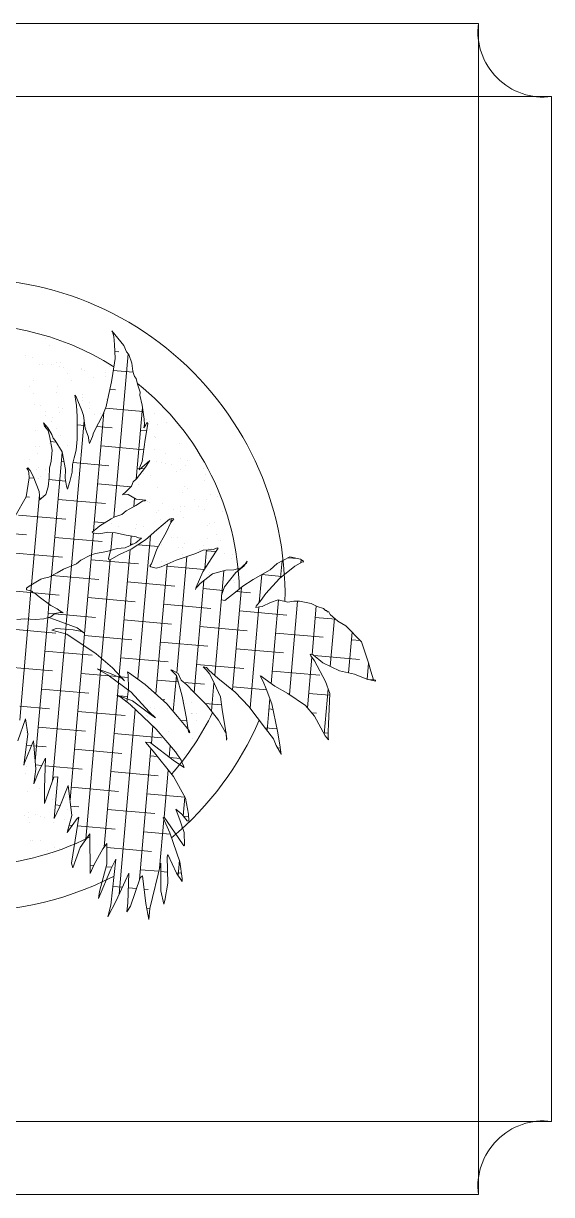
# Model space of a CAD drawing. Header units: inches. Extents: x -422522 to 22891, y -2973 to 414515.
# Drawn here: x 19477.3 to 19503.4, y 4931.8 to 4989.7 of the extents above; entities that cross this region are included whole.
import ezdxf

# ---------------------------------------------------------------- set-up
doc = ezdxf.new("R2010")
doc.units = ezdxf.units.IN
doc.header["$MEASUREMENT"] = 0
doc.layers.add('ARREDAMENTO', color=8, linetype='Continuous', lineweight=13)

msp = doc.modelspace()

# ---------------------------------------------------------------- linework, layer by layer
at = {"layer": 'ARREDAMENTO'}
for p, q in [((19449.20833, 4989.66053), (19499.79813, 4989.66053)), ((19499.79813, 4989.66053), (19499.79813, 4931.84361)), ((19445.59477, 4986.04697), (19503.41169, 4986.04697)), ((19503.41169, 4986.04697), (19503.41169, 4935.45717)), ((19478.42187, 4974.10832), (19478.42187, 4974.10832)), ((19478.94479, 4974.08141), (19478.94479, 4974.08141)), ((19482.30704, 4973.76557), (19481.70444, 4974.48373)), ((19481.70444, 4974.48373), (19481.74552, 4974.43476)), ((19481.74552, 4974.43476), (19481.80277, 4974.20466)), ((19481.75171, 4974.4099), (19481.76755, 4974.40851)), ((19481.80277, 4974.20466), (19481.8374, 4973.81652)), ((19478.63389, 4973.77552), (19478.63389, 4973.77552)), ((19481.8374, 4973.81652), (19481.86326, 4973.11507)), ((19481.85061, 4973.45813), (19482.04971, 4973.44071)), ((19482.43276, 4973.45386), (19482.30704, 4973.76557)), ((19482.54233, 4973.32329), (19482.43276, 4973.45386)), ((19477.45828, 4973.24889), (19477.45828, 4973.24889)), ((19477.80494, 4973.18677), (19477.80494, 4973.18677)), ((19478.12291, 4972.83578), (19478.12291, 4972.83578)), ((19478.74858, 4972.84206), (19478.74858, 4972.84206)), ((19478.99462, 4972.94004), (19478.99462, 4972.94004)), ((19479.18716, 4972.90706), (19479.18716, 4972.90706)), ((19481.86326, 4973.11507), (19481.75694, 4972.38614)), ((19481.80629, 4965.26852), (19482.51395, 4973.35711)), ((19482.69098, 4972.89175), (19482.54233, 4973.32329)), ((19482.73931, 4972.48728), (19482.69098, 4972.89175)), ((19478.3092, 4972.81125), (19478.3092, 4972.81125)), ((19479.107, 4972.72906), (19479.107, 4972.72906)), ((19479.31521, 4972.67881), (19479.31521, 4972.67881)), ((19479.51831, 4972.38726), (19479.51831, 4972.38726)), ((19480.18775, 4972.61446), (19480.18775, 4972.61446)), ((19480.19453, 4972.56305), (19480.19453, 4972.56305)), ((19480.38083, 4972.53852), (19480.38083, 4972.53852)), ((19481.38684, 4972.40608), (19481.38684, 4972.40608)), ((19481.59665, 4972.71585), (19481.59665, 4972.71585)), ((19481.75694, 4972.38614), (19481.68447, 4971.96376)), ((19481.77668, 4972.52148), (19482.7563, 4972.43578)), ((19482.78963, 4972.33481), (19482.73931, 4972.48728)), ((19482.82394, 4972.22454), (19482.78963, 4972.33481)), ((19477.65199, 4971.72586), (19477.65199, 4971.72586)), ((19477.85477, 4972.0454), (19477.85477, 4972.0454)), ((19479.0479, 4971.71982), (19479.0479, 4971.71982)), ((19479.73033, 4972.05445), (19479.73033, 4972.05445)), ((19480.79155, 4972.19792), (19480.79155, 4972.19792)), ((19481.38333, 4972.23256), (19481.38333, 4972.23256)), ((19481.68447, 4971.96376), (19481.53707, 4971.2838)), ((19482.90612, 4972.12661), (19482.82394, 4972.22454)), ((19482.97937, 4971.85431), (19482.90612, 4972.12661)), ((19483.10063, 4971.45542), (19482.97937, 4971.85431)), ((19477.86401, 4971.39306), (19477.86401, 4971.39306)), ((19478.95957, 4971.45312), (19478.95957, 4971.45312)), ((19479.95058, 4971.23201), (19479.8821, 4971.31362)), ((19479.8821, 4971.31362), (19479.91195, 4971.11616)), ((19479.91195, 4971.11616), (19479.96474, 4970.79888)), ((19480.23172, 4970.55007), (19479.95058, 4971.23201)), ((19480.24348, 4971.33792), (19480.24348, 4971.33792)), ((19480.2836, 4971.186), (19480.2836, 4971.186)), ((19481.53707, 4971.2838), (19481.42598, 4970.74557)), ((19481.6042, 4971.59346), (19481.88594, 4971.56881)), ((19483.0894, 4971.30693), (19483.10063, 4971.45542)), ((19483.2062, 4970.82085), (19483.0894, 4971.30693)), ((19477.90805, 4970.82518), (19477.90805, 4970.82518)), ((19478.1906, 4970.79666), (19478.1906, 4970.79666)), ((19478.41728, 4970.5246), (19478.41728, 4970.5246)), ((19479.06992, 4970.6809), (19479.06992, 4970.6809)), ((19479.25622, 4970.65637), (19479.25622, 4970.65637)), ((19479.96474, 4970.79888), (19479.98814, 4970.26224)), ((19480.30267, 4970.30365), (19480.23172, 4970.55007)), ((19480.24986, 4971.04629), (19480.24986, 4971.04629)), ((19480.26222, 4970.52393), (19480.26222, 4970.52393)), ((19480.60828, 4970.93328), (19480.60828, 4970.93328)), ((19480.61475, 4970.66619), (19480.61475, 4970.66619)), ((19481.42598, 4970.74557), (19481.26687, 4970.33393)), ((19481.39621, 4970.66854), (19483.25086, 4970.50628)), ((19481.43316, 4971.09118), (19481.43316, 4971.09118)), ((19482.91445, 4967.15497), (19483.22412, 4970.69461)), ((19483.305, 4970.12497), (19483.2062, 4970.82085)), ((19478.41788, 4970.30149), (19478.41788, 4970.30149)), ((19478.74843, 4970.00479), (19478.74843, 4970.00479)), ((19478.77629, 4970.18848), (19478.77629, 4970.18848)), ((19479.10363, 4970.44328), (19479.10363, 4970.44328)), ((19479.71117, 4962.8809), (19480.33912, 4970.05836)), ((19479.98814, 4970.26224), (19479.99538, 4969.90674)), ((19480.39454, 4969.6854), (19480.30267, 4970.30365)), ((19480.80525, 4964.60638), (19481.31789, 4970.46592)), ((19480.82677, 4970.33339), (19480.82677, 4970.33339)), ((19481.26687, 4970.33393), (19481.04622, 4969.92627)), ((19481.14155, 4970.40816), (19481.14155, 4970.40816)), ((19483.3167, 4969.85665), (19483.305, 4970.12497)), ((19483.44196, 4969.96176), (19483.39195, 4969.83635)), ((19483.39947, 4970.1109), (19483.39947, 4970.1109)), ((19483.48304, 4969.91279), (19483.44196, 4969.96176)), ((19483.58314, 4969.99531), (19483.58314, 4969.99531)), ((19483.82187, 4970.38371), (19483.82187, 4970.38371)), ((19484.40548, 4969.97846), (19484.40548, 4969.97846)), ((19477.96378, 4969.54864), (19477.96378, 4969.54864)), ((19478.54584, 4969.69173), (19478.34041, 4969.93655)), ((19478.34041, 4969.93655), (19478.39073, 4969.78408)), ((19478.39073, 4969.78408), (19478.56877, 4969.5719)), ((19478.42529, 4969.74289), (19478.43262, 4969.82666)), ((19478.74681, 4969.35972), (19478.54584, 4969.69173)), ((19478.56877, 4969.5719), (19478.64895, 4969.22197)), ((19478.96045, 4969.67199), (19478.96045, 4969.67199)), ((19479.99538, 4969.90674), (19480.00308, 4969.13442)), ((19479.99596, 4969.84794), (19480.37532, 4969.81475)), ((19480.55689, 4969.23754), (19480.39454, 4969.6854)), ((19480.46085, 4969.65734), (19480.46085, 4969.65734)), ((19480.8074, 4969.44775), (19480.75062, 4969.26104)), ((19481.04622, 4969.92627), (19480.8074, 4969.44775)), ((19480.96482, 4969.76317), (19481.72217, 4969.69691)), ((19483.12609, 4969.57408), (19483.42975, 4969.54752)), ((19483.29408, 4969.69861), (19483.3167, 4969.85665)), ((19483.39195, 4969.83635), (19483.29408, 4969.69861)), ((19483.35857, 4969.113), (19483.45366, 4969.69344)), ((19483.45366, 4969.69344), (19483.48304, 4969.91279)), ((19483.57751, 4969.60652), (19483.57751, 4969.60652)), ((19483.94155, 4969.8823), (19483.94155, 4969.8823)), ((19477.9453, 4968.79875), (19477.9453, 4968.79875)), ((19478.62886, 4968.91254), (19478.62886, 4968.91254)), ((19478.64895, 4969.22197), (19478.75452, 4968.5874)), ((19478.68259, 4969.01973), (19478.95534, 4968.99586)), ((19478.81083, 4969.19092), (19478.74681, 4969.35972)), ((19478.9067, 4969.07667), (19478.81083, 4969.19092)), ((19479.25155, 4968.50381), (19478.9067, 4969.07667)), ((19479.15346, 4969.3019), (19479.15346, 4969.3019)), ((19479.51372, 4968.80354), (19479.51372, 4968.80354)), ((19480.00308, 4969.13442), (19479.95354, 4968.59221)), ((19480.57305, 4969.05641), (19480.55689, 4969.23754)), ((19480.60968, 4968.92026), (19480.57305, 4969.05641)), ((19480.75062, 4969.26104), (19480.60968, 4968.92026)), ((19481.17231, 4968.8019), (19483.28484, 4968.61708)), ((19483.19794, 4968.03256), (19483.35857, 4969.113)), ((19483.78953, 4969.27372), (19483.78953, 4969.27372)), ((19483.87171, 4969.24233), (19483.87171, 4969.24233)), ((19485.06483, 4968.91675), (19485.06483, 4968.91675)), ((19478.01361, 4968.40726), (19478.01361, 4968.40726)), ((19478.1316, 4968.77422), (19478.1316, 4968.77422)), ((19478.75452, 4968.5874), (19478.70498, 4968.04519)), ((19478.72585, 4962.3985), (19479.25732, 4968.47317)), ((19479.41437, 4967.63915), (19479.25155, 4968.50381)), ((19479.83999, 4968.21879), (19479.77198, 4967.88359)), ((19479.95354, 4968.59221), (19479.83999, 4968.21879)), ((19479.84487, 4968.28373), (19479.84487, 4968.28373)), ((19479.91916, 4968.50571), (19479.91916, 4968.50571)), ((19483.79412, 4968.60636), (19483.79412, 4968.60636)), ((19484.3428, 4968.40526), (19484.3428, 4968.40526)), ((19477.55874, 4967.7231), (19477.51319, 4967.68488)), ((19477.51319, 4967.68488), (19477.58167, 4967.60327)), ((19477.6683, 4967.59253), (19477.55874, 4967.7231)), ((19477.64739, 4968.14214), (19477.64739, 4968.14214)), ((19478.08717, 4967.76091), (19478.08717, 4967.76091)), ((19478.44559, 4967.6479), (19478.44559, 4967.6479)), ((19478.63697, 4967.70999), (19478.60558, 4967.23864)), ((19478.70498, 4968.04519), (19478.63697, 4967.70999)), ((19479.21852, 4968.02972), (19479.34287, 4968.01885)), ((19479.40345, 4967.21278), (19479.41437, 4967.63915)), ((19479.77198, 4967.88359), (19479.74505, 4967.49942)), ((19479.79146, 4967.9796), (19481.5584, 4967.82501)), ((19482.9322, 4967.16987), (19483.36921, 4967.75907)), ((19482.96232, 4967.70218), (19483.07096, 4967.69268)), ((19483.5854, 4968.07954), (19483.05022, 4967.63047)), ((19483.05022, 4967.63047), (19483.08884, 4967.74632)), ((19483.08884, 4967.74632), (19483.19794, 4968.03256)), ((19483.11931, 4967.68845), (19483.30479, 4967.67222)), ((19483.28086, 4968.09631), (19483.28086, 4968.09631)), ((19483.36921, 4967.75907), (19483.5854, 4968.07954)), ((19483.92498, 4968.02211), (19483.92498, 4968.02211)), ((19484.16019, 4967.98054), (19484.16019, 4967.98054)), ((19484.34648, 4967.95602), (19484.34648, 4967.95602)), ((19484.67395, 4967.88546), (19484.67395, 4967.88546)), ((19485.08442, 4968.19953), (19485.08442, 4968.19953)), ((19485.12057, 4967.64022), (19485.12057, 4967.64022)), ((19485.35249, 4967.82357), (19485.35249, 4967.82357)), ((19485.44284, 4968.08653), (19485.44284, 4968.08653)), ((19486.23181, 4967.70781), (19486.23181, 4967.70781)), ((19486.41811, 4967.68328), (19486.41811, 4967.68328)), ((19477.62768, 4967.22468), (19477.47828, 4966.29273)), ((19477.58167, 4967.60327), (19477.61598, 4967.493)), ((19477.61598, 4967.493), (19477.62768, 4967.22468)), ((19477.62764, 4967.2258), (19477.8679, 4967.20478)), ((19477.82819, 4967.30948), (19477.6683, 4967.59253)), ((19478.11626, 4966.54991), (19477.82819, 4967.30948)), ((19477.97855, 4967.62233), (19477.97855, 4967.62233)), ((19478.06689, 4967.18704), (19478.06689, 4967.18704)), ((19478.19056, 4967.28953), (19478.19056, 4967.28953)), ((19478.60558, 4967.23864), (19478.56051, 4966.78361)), ((19478.59592, 4967.14108), (19479.42526, 4967.06852)), ((19479.46316, 4966.81787), (19479.40345, 4967.21278)), ((19479.74505, 4967.49942), (19479.62704, 4967.03882)), ((19482.7614, 4967.02655), (19482.9322, 4967.16987)), ((19483.25243, 4967.45473), (19483.25243, 4967.45473)), ((19483.61085, 4967.34173), (19483.61085, 4967.34173)), ((19484.88597, 4967.55265), (19484.88597, 4967.55265)), ((19486.28726, 4967.10004), (19486.28726, 4967.10004)), ((19486.31025, 4967.39348), (19486.31025, 4967.39348)), ((19478.15089, 4966.16177), (19478.11626, 4966.54991)), ((19478.56051, 4966.78361), (19478.44695, 4966.41019)), ((19479.51348, 4966.6654), (19479.46316, 4966.81787)), ((19479.62704, 4967.03882), (19479.51348, 4966.6654)), ((19481.00854, 4966.93001), (19482.64702, 4966.78666)), ((19482.23099, 4966.38679), (19482.40179, 4966.53011)), ((19482.40179, 4966.53011), (19482.67046, 4966.81118)), ((19482.67046, 4966.81118), (19482.7614, 4967.02655)), ((19483.01965, 4966.89126), (19483.01965, 4966.89126)), ((19483.98072, 4966.74557), (19483.98072, 4966.74557)), ((19485.1704, 4966.49884), (19485.1704, 4966.49884)), ((19485.2954, 4966.81059), (19485.2954, 4966.81059)), ((19485.43924, 4966.6842), (19485.43924, 4966.6842)), ((19477.47828, 4966.29273), (19476.92772, 4965.33011)), ((19477.47876, 4966.29571), (19477.65083, 4966.28065)), ((19477.74367, 4961.95187), (19478.13125, 4966.38194)), ((19478.44695, 4966.41019), (19478.11673, 4966.1331)), ((19478.11673, 4966.1331), (19478.15089, 4966.16177)), ((19478.29815, 4966.37196), (19478.29815, 4966.37196)), ((19479.05475, 4966.15783), (19481.39463, 4965.95311)), ((19482.27653, 4966.42501), (19482.23099, 4966.38679)), ((19482.51135, 4966.39954), (19482.27653, 4966.42501)), ((19482.91052, 4966.1782), (19482.51135, 4966.39954)), ((19482.79619, 4965.80327), (19482.83276, 4966.22132)), ((19482.89037, 4965.85534), (19483.21382, 4966.07112)), ((19483.38016, 4966.12726), (19482.91052, 4966.1782)), ((19483.21382, 4966.07112), (19483.33461, 4966.08904)), ((19483.33461, 4966.08904), (19483.38016, 4966.12726)), ((19483.46342, 4966.06579), (19483.46342, 4966.06579)), ((19483.57292, 4966.0228), (19483.57292, 4966.0228)), ((19484.22788, 4965.94143), (19484.22788, 4965.94143)), ((19485.77039, 4966.16439), (19485.77039, 4966.16439)), ((19486.36353, 4966.17326), (19486.36353, 4966.17326)), ((19486.5857, 4966.40376), (19486.5857, 4966.40376)), ((19486.94412, 4966.29075), (19486.94412, 4966.29075)), ((19477.10097, 4965.38565), (19479.44084, 4965.18093)), ((19481.86293, 4965.29917), (19482.19561, 4965.41145)), ((19482.19561, 4965.41145), (19482.41196, 4965.59298)), ((19482.41196, 4965.59298), (19482.59877, 4965.69411)), ((19482.59877, 4965.69411), (19482.89037, 4965.85534)), ((19482.79855, 4965.83029), (19482.8387, 4965.82677)), ((19483.90407, 4965.50299), (19483.90407, 4965.50299)), ((19484.03055, 4965.6042), (19484.03055, 4965.6042)), ((19484.75371, 4965.65896), (19484.75371, 4965.65896)), ((19485.1072, 4965.82566), (19485.1072, 4965.82566)), ((19485.11213, 4965.54595), (19485.11213, 4965.54595)), ((19485.2935, 4965.80113), (19485.2935, 4965.80113)), ((19485.98241, 4965.83159), (19485.98241, 4965.83159)), ((19486.2995, 4965.66869), (19486.2995, 4965.66869)), ((19487.17883, 4965.55293), (19487.17883, 4965.55293)), ((19480.73085, 4964.54395), (19481.10662, 4964.85925)), ((19480.84477, 4965.05811), (19481.36445, 4965.01264)), ((19481.10662, 4964.85925), (19481.67612, 4965.19805)), ((19481.67612, 4965.19805), (19481.86293, 4965.29917)), ((19481.70102, 4964.95629), (19481.70102, 4964.95629)), ((19482.03775, 4964.8416), (19482.03775, 4964.8416)), ((19482.92173, 4964.91416), (19482.92173, 4964.91416)), ((19483.28014, 4964.80115), (19483.28014, 4964.80115)), ((19484.5487, 4965.18355), (19483.93155, 4964.66556)), ((19484.11609, 4965.17019), (19484.11609, 4965.17019)), ((19484.41047, 4964.55948), (19484.61804, 4965.01543)), ((19484.66412, 4965.22345), (19484.5487, 4965.18355)), ((19484.61241, 4965.00306), (19484.63068, 4965.21189)), ((19484.61804, 4965.01543), (19484.7657, 4965.20095)), ((19484.7657, 4965.20095), (19484.66412, 4965.22345)), ((19485.22368, 4965.27862), (19485.22368, 4965.27862)), ((19486.41926, 4964.89672), (19486.41926, 4964.89672)), ((19486.53568, 4964.96313), (19486.53568, 4964.96313)), ((19486.79669, 4965.01481), (19486.79669, 4965.01481)), ((19475.73836, 4964.56174), (19477.48706, 4964.40875)), ((19478.89098, 4964.28593), (19481.23086, 4964.08121)), ((19480.70177, 4963.42359), (19480.79643, 4964.50567)), ((19480.75824, 4964.51131), (19480.73085, 4964.54395)), ((19481.06831, 4964.46553), (19480.75824, 4964.51131)), ((19481.26204, 4964.48903), (19481.06831, 4964.46553)), ((19481.50132, 4964.55074), (19481.26204, 4964.48903)), ((19481.88433, 4964.51054), (19481.50132, 4964.55074)), ((19481.66511, 4963.65485), (19481.74129, 4964.52555)), ((19482.40875, 4964.39431), (19481.88433, 4964.51054)), ((19482.24977, 4964.5088), (19482.24977, 4964.5088)), ((19482.90578, 4964.31072), (19482.40875, 4964.39431)), ((19482.62934, 4963.89623), (19482.66909, 4964.35052)), ((19482.88332, 4964.01373), (19483.16799, 4964.2526)), ((19482.8907, 4964.70956), (19482.8907, 4964.70956)), ((19483.0198, 4964.26733), (19482.90578, 4964.31072)), ((19482.99408, 4957.28534), (19483.61511, 4964.3837)), ((19483.16799, 4964.2526), (19483.0198, 4964.26733)), ((19483.93155, 4964.66556), (19483.36254, 4964.15874)), ((19483.93198, 4963.70526), (19484.41047, 4964.55948)), ((19484.66936, 4964.30174), (19484.66936, 4964.30174)), ((19484.9647, 4964.27001), (19484.9647, 4964.27001)), ((19486.44729, 4964.2547), (19486.44729, 4964.2547)), ((19486.86683, 4964.44333), (19486.86683, 4964.44333)), ((19487.60894, 4964.64999), (19487.60894, 4964.64999)), ((19480.89844, 4963.48859), (19481.45225, 4963.59171)), ((19481.45225, 4963.59171), (19481.96497, 4963.7438)), ((19481.54311, 4963.23056), (19481.63513, 4963.64596)), ((19481.96497, 4963.7438), (19482.36613, 4963.77446)), ((19482.06845, 4957.48522), (19482.61084, 4963.68472)), ((19482.65301, 4963.70486), (19482.09115, 4963.43651)), ((19482.36613, 4963.77446), (19482.88332, 4964.01373)), ((19482.63478, 4963.95839), (19482.74318, 4963.9489)), ((19483.36254, 4964.15874), (19482.65301, 4963.70486)), ((19482.99946, 4963.92648), (19484.00654, 4963.83837)), ((19483.10326, 4964.05928), (19483.10326, 4964.05928)), ((19483.66451, 4962.97888), (19483.93198, 4963.70526)), ((19484.16888, 4963.91899), (19484.16888, 4963.91899)), ((19485.00051, 4963.78193), (19485.00051, 4963.78193)), ((19485.17489, 4963.78654), (19485.17489, 4963.78654)), ((19485.27941, 4964.00208), (19485.27941, 4964.00208)), ((19486.22016, 4963.65669), (19485.8502, 4963.49859)), ((19486.05421, 4963.67078), (19486.05421, 4963.67078)), ((19486.73134, 4963.69622), (19486.22016, 4963.65669)), ((19486.255, 4963.86318), (19486.255, 4963.86318)), ((19486.30195, 4962.75496), (19486.38194, 4963.6692)), ((19486.37858, 4963.63085), (19486.84418, 4963.59011)), ((19486.46909, 4963.75535), (19486.46909, 4963.75535)), ((19486.61341, 4963.75017), (19486.61341, 4963.75017)), ((19486.63918, 4963.28018), (19486.89098, 4963.66086)), ((19486.91402, 4963.76487), (19486.73134, 4963.69622)), ((19486.89098, 4963.66086), (19486.95756, 4963.75523)), ((19486.95756, 4963.75523), (19486.91402, 4963.76487)), ((19487.07885, 4964.11052), (19487.07885, 4964.11052)), ((19476.9372, 4963.51375), (19479.27707, 4963.30903)), ((19479.9644, 4962.98298), (19480.18075, 4963.16452)), ((19480.18075, 4963.16452), (19480.625, 4963.39822)), ((19480.31116, 4958.9589), (19480.70177, 4963.42359)), ((19480.625, 4963.39822), (19480.89844, 4963.48859)), ((19480.681, 4963.18621), (19483.02087, 4962.98149)), ((19481.19776, 4958.31299), (19481.62315, 4963.17528)), ((19481.58734, 4963.15529), (19481.54311, 4963.23056)), ((19482.09115, 4963.43651), (19481.58734, 4963.15529)), ((19484.87875, 4963.1682), (19484.13421, 4962.83119)), ((19484.13956, 4963.10744), (19484.13956, 4963.10744)), ((19484.42301, 4963.11838), (19484.42301, 4963.11838)), ((19485.8502, 4963.49859), (19484.87875, 4963.1682)), ((19484.90786, 4957.60027), (19485.41082, 4963.34916)), ((19485.21253, 4963.44913), (19485.21253, 4963.44913)), ((19486.19756, 4962.59237), (19486.63918, 4963.28018)), ((19487.24652, 4963.51381), (19487.24652, 4963.51381)), ((19487.63212, 4963.24207), (19487.63212, 4963.24207)), ((19487.66222, 4963.42977), (19487.66222, 4963.42977)), ((19488.22176, 4962.86415), (19488.38325, 4963.11208)), ((19488.36021, 4963.00807), (19488.23558, 4962.92656)), ((19488.38325, 4963.11208), (19488.36021, 4963.00807)), ((19490.49982, 4963.31976), (19489.86608, 4963.00185)), ((19490.03513, 4962.30607), (19490.10656, 4963.12248)), ((19490.41585, 4963.27763), (19490.86895, 4963.23799)), ((19491.02228, 4963.20403), (19490.49982, 4963.31976)), ((19490.73616, 4962.87459), (19491.11534, 4963.0743)), ((19491.16809, 4963.10626), (19491.02228, 4963.20403)), ((19491.04208, 4963.03572), (19491.05489, 4963.18216)), ((19491.11534, 4963.0743), (19491.15888, 4963.06465)), ((19491.15888, 4963.06465), (19491.16809, 4963.10626)), ((19478.59058, 4962.33086), (19479.00067, 4962.53589)), ((19479.00067, 4962.53589), (19479.32643, 4962.7258)), ((19479.32643, 4962.7258), (19479.9644, 4962.98298)), ((19479.4606, 4960.01684), (19479.71117, 4962.8809)), ((19483.58342, 4962.88773), (19483.66451, 4962.97888)), ((19483.63225, 4962.83326), (19483.58342, 4962.88773)), ((19483.89348, 4962.7754), (19483.63225, 4962.83326)), ((19483.87343, 4956.55658), (19484.43427, 4962.96701)), ((19484.13421, 4962.83119), (19483.89348, 4962.7754)), ((19484.4248, 4962.85867), (19486.26516, 4962.69766)), ((19485.86282, 4961.83725), (19486.19756, 4962.59237)), ((19486.67648, 4962.48629), (19486.06854, 4962.00991)), ((19486.46598, 4962.47423), (19486.46598, 4962.47423)), ((19486.52237, 4962.53513), (19486.52237, 4962.53513)), ((19487.34061, 4962.66652), (19486.67648, 4962.48629)), ((19487.1344, 4961.49011), (19487.23481, 4962.63781)), ((19487.26711, 4961.85353), (19487.81953, 4962.56044)), ((19487.72647, 4962.69017), (19487.34061, 4962.66652)), ((19488.08261, 4962.78586), (19487.72647, 4962.69017)), ((19487.81953, 4962.56044), (19488.22176, 4962.86415)), ((19488.23558, 4962.92656), (19488.08261, 4962.78586)), ((19489.52191, 4962.68527), (19488.68707, 4962.21551)), ((19488.98424, 4961.07415), (19489.10465, 4962.45048)), ((19489.10273, 4962.4494), (19490.10386, 4962.36181)), ((19489.86608, 4963.00185), (19489.52191, 4962.68527)), ((19489.97525, 4962.25751), (19490.73616, 4962.87459)), ((19477.50159, 4961.77867), (19477.62685, 4961.88377)), ((19477.62685, 4961.88377), (19477.9526, 4962.07368)), ((19477.71663, 4961.64284), (19477.74367, 4961.95187)), ((19477.9526, 4962.07368), (19478.19635, 4962.22257)), ((19478.19635, 4962.22257), (19478.36269, 4962.27871)), ((19478.36269, 4962.27871), (19478.59058, 4962.33086)), ((19478.60345, 4960.9994), (19478.72585, 4962.3985)), ((19478.72721, 4962.41403), (19478.75249, 4962.41181)), ((19478.75249, 4962.41181), (19481.06709, 4962.20931)), ((19482.47101, 4962.08649), (19484.81089, 4961.88177)), ((19485.76627, 4956.63206), (19486.24915, 4962.15144)), ((19485.93008, 4961.866), (19485.84899, 4961.77484)), ((19486.06854, 4962.00991), (19485.93008, 4961.866)), ((19486.09695, 4962.06086), (19486.09695, 4962.06086)), ((19487.11229, 4961.42954), (19487.26711, 4961.85353)), ((19487.71796, 4962.15323), (19487.71796, 4962.15323)), ((19487.75628, 4962.0674), (19487.75628, 4962.0674)), ((19488.16943, 4961.87189), (19487.89184, 4961.64968)), ((19488.68707, 4962.21551), (19488.16943, 4961.87189)), ((19489.30741, 4961.5107), (19489.97525, 4962.25751)), ((19476.77343, 4961.64185), (19477.88702, 4961.54442)), ((19477.49713, 4961.69149), (19477.50159, 4961.77867)), ((19477.75934, 4961.63337), (19477.49713, 4961.69149)), ((19477.59489, 4960.25133), (19477.71663, 4961.64284)), ((19477.82782, 4961.55176), (19477.75934, 4961.63337)), ((19477.91445, 4961.54102), (19477.82782, 4961.55176)), ((19477.88702, 4961.54442), (19479.1133, 4961.43713)), ((19478.12665, 4961.3575), (19477.91445, 4961.54102)), ((19478.70386, 4960.92398), (19478.12665, 4961.3575)), ((19480.51723, 4961.31431), (19482.8571, 4961.10959)), ((19485.83517, 4961.71244), (19485.86282, 4961.83725)), ((19485.84899, 4961.77484), (19485.83517, 4961.71244)), ((19486.21481, 4961.75895), (19487.20106, 4961.67266)), ((19486.78376, 4957.48222), (19487.11872, 4961.31086)), ((19487.12426, 4961.20866), (19487.11229, 4961.42954)), ((19487.18752, 4961.49137), (19487.18752, 4961.49137)), ((19487.89184, 4961.64968), (19487.2839, 4961.1733)), ((19487.6633, 4956.7556), (19488.10651, 4961.82152)), ((19487.84884, 4961.61599), (19488.55468, 4961.55423)), ((19489.06483, 4961.17162), (19489.30741, 4961.5107)), ((19478.54377, 4960.31732), (19478.60345, 4960.9994)), ((19479.00039, 4960.75559), (19478.70386, 4960.92398)), ((19479.14411, 4960.65368), (19479.00039, 4960.75559)), ((19484.26103, 4960.98677), (19486.6009, 4960.78205)), ((19487.2839, 4961.1733), (19487.12426, 4961.20866)), ((19488.52786, 4955.85765), (19488.96505, 4960.85481)), ((19488.82225, 4960.83255), (19488.83607, 4960.89495)), ((19488.99571, 4960.85959), (19488.82225, 4960.83255)), ((19488.83607, 4960.89495), (19489.06483, 4961.17162)), ((19489.12103, 4960.87548), (19488.99571, 4960.85959)), ((19489.54375, 4961.06554), (19489.12103, 4960.87548)), ((19489.90911, 4961.20284), (19489.54375, 4961.06554)), ((19489.57668, 4957.06589), (19489.93805, 4961.19643)), ((19490.38803, 4961.09676), (19489.90911, 4961.20284)), ((19490.68681, 4961.13969), (19490.38803, 4961.09676)), ((19490.47243, 4956.52461), (19490.87648, 4961.14282)), ((19490.96186, 4961.14423), (19490.68681, 4961.13969)), ((19491.54237, 4961.01564), (19490.96186, 4961.14423)), ((19491.84782, 4960.88251), (19491.54237, 4961.01564)), ((19491.58801, 4958.49589), (19491.79869, 4960.90393)), ((19492.15789, 4960.77019), (19491.84782, 4960.88251)), ((19492.26017, 4960.68206), (19492.15789, 4960.77019)), ((19477.01551, 4960.23045), (19477.41667, 4960.26111)), ((19477.15846, 4955.26294), (19477.59489, 4960.25133)), ((19477.41667, 4960.26111), (19477.94556, 4960.23207)), ((19477.92435, 4953.23729), (19478.54377, 4960.31732)), ((19477.94556, 4960.23207), (19478.34672, 4960.26273)), ((19478.34672, 4960.26273), (19478.6931, 4960.35868)), ((19478.56344, 4960.54213), (19478.87884, 4960.51453)), ((19478.59413, 4960.33126), (19478.8756, 4960.23368)), ((19478.6931, 4960.35868), (19478.89806, 4960.53066)), ((19478.8756, 4960.23368), (19480.00215, 4959.8161)), ((19478.87884, 4960.51453), (19480.90332, 4960.33741)), ((19478.89806, 4960.53066), (19479.15104, 4960.57605)), ((19479.29922, 4960.56133), (19479.14411, 4960.65368)), ((19479.15104, 4960.57605), (19479.21259, 4960.57207)), ((19479.21259, 4960.57207), (19479.29922, 4960.56133)), ((19482.30724, 4960.21459), (19484.64712, 4960.00987)), ((19488.00482, 4960.65923), (19490.3447, 4960.45451)), ((19491.74862, 4960.33169), (19492.75966, 4960.24323)), ((19492.3037, 4960.67242), (19492.26017, 4960.68206)), ((19492.35254, 4960.61795), (19492.3037, 4960.67242)), ((19492.41059, 4960.6051), (19492.35254, 4960.61795)), ((19492.41059, 4960.6051), (19492.35254, 4960.61795)), ((19492.35254, 4960.61795), (19492.41059, 4960.6051)), ((19492.48914, 4960.47858), (19492.41059, 4960.6051)), ((19492.4807, 4957.91948), (19492.68935, 4960.3044)), ((19492.85932, 4960.15653), (19492.48914, 4960.47858)), ((19493.26245, 4959.91448), (19492.85932, 4960.15653)), ((19476.60966, 4959.76995), (19478.94953, 4959.56523)), ((19478.95131, 4959.79657), (19478.73943, 4959.70221)), ((19478.73943, 4959.70221), (19479.4782, 4959.51552)), ((19479.79026, 4959.72175), (19478.95131, 4959.79657)), ((19479.41807, 4959.53072), (19479.43753, 4959.7532)), ((19479.43753, 4959.7532), (19479.4606, 4960.01684)), ((19480.22574, 4959.64214), (19479.79026, 4959.72175)), ((19480.00215, 4959.8161), (19480.35577, 4959.55655)), ((19480.35577, 4959.55655), (19480.22574, 4959.64214)), ((19486.05104, 4959.88705), (19488.39091, 4959.68233)), ((19489.79484, 4959.55951), (19492.13471, 4959.35479)), ((19494.03322, 4959.1327), (19493.26245, 4959.91448)), ((19493.3953, 4957.59364), (19493.57097, 4959.60155)), ((19478.78235, 4952.26444), (19479.41807, 4959.53072)), ((19479.4782, 4959.51552), (19480.93591, 4958.54141)), ((19479.64404, 4951.33371), (19480.31116, 4958.9589)), ((19480.35346, 4959.44241), (19482.69333, 4959.23769)), ((19484.09726, 4959.11487), (19486.43713, 4958.91015)), ((19493.53864, 4959.23197), (19493.9728, 4959.19398)), ((19494.36744, 4958.09846), (19494.03322, 4959.1327)), ((19478.39967, 4958.67023), (19480.73955, 4958.46551)), ((19480.93591, 4958.54141), (19481.73225, 4957.84674)), ((19487.84105, 4958.78733), (19490.18093, 4958.58261)), ((19491.35923, 4955.8809), (19491.57779, 4958.37905)), ((19491.49138, 4958.5173), (19491.65102, 4958.48194)), ((19491.53561, 4958.44203), (19491.49138, 4958.5173)), ((19491.70722, 4958.18579), (19491.53561, 4958.44203)), ((19491.65102, 4958.48194), (19492.12809, 4958.09257)), ((19491.68937, 4958.45064), (19493.92473, 4958.25507)), ((19476.44589, 4957.89805), (19478.78576, 4957.69333)), ((19481.14744, 4957.73786), (19481.19776, 4958.31299)), ((19481.73225, 4957.84674), (19482.32792, 4957.20621)), ((19482.14347, 4958.34269), (19484.48335, 4958.13797)), ((19485.88727, 4958.01515), (19488.22714, 4957.81043)), ((19486.22276, 4957.89486), (19486.3824, 4957.8595)), ((19486.35936, 4957.75549), (19486.22276, 4957.89486)), ((19486.3824, 4957.8595), (19486.519, 4957.72013)), ((19492.25845, 4957.16895), (19491.70722, 4958.18579)), ((19492.12809, 4958.09257), (19492.93826, 4957.69488)), ((19494.31112, 4957.28166), (19494.37904, 4958.05799)), ((19494.48768, 4957.67901), (19494.36744, 4958.09846)), ((19480.18969, 4957.57051), (19481.57954, 4957.44891)), ((19480.41739, 4949.39334), (19481.14443, 4957.70344)), ((19481.58437, 4957.58359), (19480.97778, 4957.79776)), ((19480.97778, 4957.79776), (19481.53206, 4957.48407)), ((19481.14443, 4957.70344), (19481.14744, 4957.73786)), ((19481.53206, 4957.48407), (19482.65908, 4956.64968)), ((19481.57954, 4957.44891), (19481.98763, 4957.41321)), ((19482.24575, 4957.30414), (19481.58437, 4957.58359)), ((19481.98763, 4957.41321), (19482.14851, 4957.39913)), ((19482.03573, 4957.11117), (19482.0595, 4957.38284)), ((19482.0595, 4957.38284), (19482.06845, 4957.48522)), ((19482.14851, 4957.39913), (19482.51385, 4957.36717)), ((19482.32792, 4957.20621), (19482.24575, 4957.30414)), ((19482.51069, 4957.49503), (19482.48489, 4957.6535)), ((19482.48489, 4957.6535), (19482.57727, 4957.58939)), ((19482.52749, 4956.8148), (19482.51069, 4957.49503)), ((19482.57727, 4957.58939), (19483.35058, 4957.02529)), ((19483.93349, 4957.24297), (19484.981, 4957.15132)), ((19484.89517, 4957.46877), (19484.62197, 4957.74752)), ((19484.62197, 4957.74752), (19484.68002, 4957.73466)), ((19484.68002, 4957.73466), (19484.97626, 4957.55993)), ((19484.74094, 4955.6924), (19484.89606, 4957.46545)), ((19485.17134, 4956.44739), (19484.89517, 4957.46877)), ((19484.97626, 4957.55993), (19485.13405, 4957.24128)), ((19485.13405, 4957.24128), (19485.41646, 4957.00414)), ((19486.54018, 4957.54085), (19486.35936, 4957.75549)), ((19486.519, 4957.72013), (19486.93801, 4957.34361)), ((19486.76731, 4957.05408), (19486.54018, 4957.54085)), ((19486.93801, 4957.34361), (19487.78987, 4956.65299)), ((19489.03155, 4957.44727), (19489.07508, 4957.43763)), ((19489.18404, 4957.17344), (19489.03155, 4957.44727)), ((19489.07508, 4957.43763), (19489.26974, 4957.2854)), ((19489.26974, 4957.2854), (19489.75602, 4956.93763)), ((19489.63107, 4957.68761), (19491.97094, 4957.48289)), ((19492.93826, 4957.69488), (19493.67841, 4957.53093)), ((19493.67841, 4957.53093), (19494.29393, 4957.28547)), ((19494.29393, 4957.28547), (19494.7148, 4957.19225)), ((19494.33729, 4957.27587), (19494.66296, 4957.24737)), ((19494.62243, 4957.25635), (19494.48768, 4957.67901)), ((19494.72402, 4957.23385), (19494.62243, 4957.25635)), ((19494.7148, 4957.19225), (19494.72402, 4957.23385)), ((19478.2359, 4956.79833), (19480.57578, 4956.59362)), ((19481.98018, 4956.4762), (19482.03573, 4957.11117)), ((19482.45333, 4956.15676), (19482.52749, 4956.8148)), ((19482.65908, 4956.64968), (19483.55375, 4955.67595)), ((19483.35058, 4957.02529), (19484.41758, 4956.06878)), ((19485.27144, 4957.12591), (19486.27336, 4957.03825)), ((19485.41646, 4957.00414), (19485.72399, 4956.67414)), ((19485.5971, 4956.72582), (19485.5971, 4956.72582)), ((19485.72399, 4956.67414), (19486.37267, 4956.02853)), ((19486.62829, 4955.70518), (19486.74962, 4957.09199)), ((19487.06837, 4956.42), (19486.76731, 4957.05408)), ((19487.67728, 4956.91543), (19489.3492, 4956.76915)), ((19487.78987, 4956.65299), (19488.46827, 4955.93533)), ((19489.33261, 4956.81319), (19489.18404, 4957.17344)), ((19489.61064, 4956.07509), (19489.33261, 4956.81319)), ((19489.75602, 4956.93763), (19490.39204, 4956.57852)), ((19492.1875, 4954.56821), (19492.38339, 4956.80727)), ((19492.46253, 4956.57817), (19492.25845, 4957.16895)), ((19481.32634, 4949.00282), (19481.97897, 4956.46239)), ((19482.02556, 4956.47967), (19481.95262, 4956.4741)), ((19481.95262, 4956.4741), (19482.16929, 4956.37776)), ((19482.73479, 4956.21257), (19482.02556, 4956.47967)), ((19482.07017, 4956.46287), (19482.48375, 4956.42669)), ((19482.16929, 4956.37776), (19482.61646, 4956.02984)), ((19482.69086, 4956.63455), (19482.69086, 4956.63455)), ((19483.71809, 4955.48009), (19482.73479, 4956.21257)), ((19483.26167, 4956.21307), (19483.26167, 4956.21307)), ((19484.18429, 4956.27791), (19484.31958, 4956.26608)), ((19484.41758, 4956.06878), (19484.95016, 4955.44888)), ((19485.38554, 4955.35244), (19485.17134, 4956.44739)), ((19485.26288, 4956.24145), (19485.26288, 4956.24145)), ((19485.32247, 4956.09468), (19485.32247, 4956.09468)), ((19485.6213, 4956.12844), (19485.6213, 4956.12844)), ((19486.30886, 4956.09204), (19487.12451, 4956.02067)), ((19487.15704, 4955.78931), (19487.06837, 4956.42)), ((19489.37414, 4954.75088), (19489.51273, 4956.33501)), ((19489.87574, 4954.72882), (19489.61064, 4956.07509)), ((19490.39204, 4956.57852), (19491.26694, 4955.99191)), ((19491.42108, 4956.58789), (19492.45925, 4956.49706)), ((19492.40121, 4955.06415), (19492.46253, 4956.57817)), ((19477.16208, 4955.94916), (19478.62199, 4955.82144)), ((19480.02592, 4955.69861), (19482.36579, 4955.4939)), ((19482.06546, 4946.67112), (19482.8639, 4955.79741)), ((19482.61646, 4956.02984), (19483.89891, 4954.82522)), ((19482.74806, 4955.98521), (19482.74806, 4955.98521)), ((19483.43089, 4955.49665), (19483.43089, 4955.49665)), ((19483.55375, 4955.67595), (19483.86182, 4955.37818)), ((19483.62738, 4955.86945), (19483.62738, 4955.86945)), ((19483.81368, 4955.84492), (19483.81368, 4955.84492)), ((19484.45725, 4955.83118), (19484.45725, 4955.83118)), ((19485.64693, 4955.58444), (19485.64693, 4955.58444)), ((19485.65362, 4955.57488), (19485.65362, 4955.57488)), ((19485.69901, 4955.59671), (19485.69901, 4955.59671)), ((19485.88531, 4955.57219), (19485.88531, 4955.57219)), ((19486.37267, 4956.02853), (19486.97919, 4955.26131)), ((19487.31711, 4954.79365), (19487.15704, 4955.78931)), ((19488.46827, 4955.93533), (19489.29523, 4954.85741)), ((19489.4673, 4955.81571), (19489.66512, 4955.7984)), ((19491.26694, 4955.99191), (19491.71175, 4955.45692)), ((19491.56611, 4955.63209), (19491.80717, 4955.611)), ((19477.44045, 4955.33025), (19477.07239, 4954.24263)), ((19477.56895, 4954.57585), (19477.44045, 4955.33025)), ((19478.07213, 4954.92643), (19480.41201, 4954.72172)), ((19483.45615, 4955.43329), (19483.45615, 4955.43329)), ((19483.65996, 4954.11658), (19483.7354, 4954.97881)), ((19483.86182, 4955.37818), (19483.71809, 4955.48009)), ((19483.78931, 4955.38364), (19483.78931, 4955.38364)), ((19484.95016, 4955.44888), (19485.52697, 4954.75372)), ((19485.11218, 4955.25362), (19485.40323, 4955.22815)), ((19485.46892, 4954.76658), (19485.38554, 4955.35244)), ((19485.86564, 4955.24207), (19485.86564, 4955.24207)), ((19486.97919, 4955.26131), (19487.29407, 4954.68964)), ((19491.71175, 4955.45692), (19492.22865, 4954.49133)), ((19492.38093, 4954.69765), (19492.40121, 4955.06415)), ((19477.36324, 4953.04038), (19477.56895, 4954.57585)), ((19477.48019, 4954.64853), (19477.48019, 4954.64853)), ((19481.81593, 4954.59889), (19484.15581, 4954.39418)), ((19483.89891, 4954.82522), (19484.8439, 4953.69901)), ((19484.50708, 4954.6898), (19484.50708, 4954.6898)), ((19485.50393, 4954.64971), (19485.46892, 4954.76658)), ((19485.47387, 4954.8525), (19485.47387, 4954.8525)), ((19485.56198, 4954.63685), (19485.50393, 4954.64971)), ((19485.52697, 4954.75372), (19485.56198, 4954.63685)), ((19485.70021, 4954.36422), (19485.70021, 4954.36422)), ((19487.29407, 4954.68964), (19487.34291, 4954.63517)), ((19487.3846, 4954.34224), (19487.31711, 4954.79365)), ((19487.34291, 4954.63517), (19487.37077, 4954.27983)), ((19487.37077, 4954.27983), (19487.3846, 4954.34224)), ((19489.27036, 4954.88982), (19489.85339, 4954.83882)), ((19489.29523, 4954.85741), (19489.682, 4954.33528)), ((19489.682, 4954.33528), (19489.82527, 4954.01984)), ((19489.99873, 4954.04689), (19489.87574, 4954.72882)), ((19492.15021, 4954.63787), (19492.38041, 4954.61773)), ((19492.22865, 4954.49133), (19492.39958, 4954.30071)), ((19492.37908, 4954.41436), (19492.38093, 4954.69765)), ((19492.39958, 4954.30071), (19492.37908, 4954.41436)), ((19477.84286, 4954.24942), (19477.40186, 4953.15623)), ((19477.45931, 4954.10147), (19477.45931, 4954.10147)), ((19477.49631, 4954.03369), (19477.74699, 4954.01176)), ((19477.95614, 4952.84254), (19477.84286, 4954.24942)), ((19477.86281, 4954.00163), (19478.45822, 4953.94954)), ((19479.86215, 4953.82671), (19482.20202, 4953.622)), ((19483.07247, 4947.40148), (19483.6379, 4953.8644)), ((19483.60332, 4954.15998), (19483.3685, 4954.18546)), ((19483.3685, 4954.18546), (19483.75197, 4953.72845)), ((19484.79882, 4953.24398), (19483.60332, 4954.15998)), ((19484.54383, 4953.43936), (19484.59273, 4953.99835)), ((19489.82527, 4954.01984), (19490.0319, 4953.64673)), ((19489.89609, 4953.89197), (19490.01831, 4953.88127)), ((19490.04111, 4953.68833), (19489.99873, 4954.04689)), ((19477.85718, 4953.4491), (19477.85718, 4953.4491)), ((19478.43423, 4953.38277), (19478.11125, 4952.75018)), ((19478.38117, 4951.91975), (19478.43423, 4953.38277)), ((19483.60595, 4953.49917), (19483.95813, 4953.46836)), ((19483.75197, 4953.72845), (19484.74497, 4952.47565)), ((19484.57661, 4953.41425), (19485.07194, 4953.37091)), ((19485.28016, 4952.92472), (19484.79882, 4953.24398)), ((19484.8439, 4953.69901), (19485.12473, 4953.29495)), ((19484.93218, 4953.70087), (19484.93218, 4953.70087)), ((19485.12473, 4953.29495), (19485.28016, 4952.92472)), ((19485.29059, 4953.58786), (19485.29059, 4953.58786)), ((19490.0319, 4953.64673), (19490.06161, 4953.57468)), ((19490.06161, 4953.57468), (19490.04111, 4953.68833)), ((19477.40186, 4953.15623), (19477.36324, 4953.04038)), ((19477.4212, 4952.62609), (19477.4212, 4952.62609)), ((19477.50914, 4952.96009), (19477.50914, 4952.96009)), ((19477.84982, 4952.11361), (19477.95614, 4952.84254)), ((19478.11125, 4952.75018), (19477.84982, 4952.11361)), ((19477.93929, 4953.05182), (19478.25132, 4953.02452)), ((19478.4207, 4953.0097), (19480.24824, 4952.84982)), ((19481.65216, 4952.72699), (19483.99204, 4952.52228)), ((19484.28458, 4950.47615), (19484.48789, 4952.8)), ((19477.85024, 4952.1165), (19477.85098, 4952.11644)), ((19478.84787, 4952.45043), (19478.38887, 4951.14744)), ((19478.40035, 4952.59649), (19478.40035, 4952.59649)), ((19479.0416, 4952.47392), (19478.84787, 4952.45043)), ((19478.85929, 4950.40181), (19479.0416, 4952.47392)), ((19479.55726, 4952.04439), (19479.14811, 4951.00573)), ((19479.73901, 4950.55589), (19479.55726, 4952.04439)), ((19484.74497, 4952.47565), (19485.34112, 4951.41831)), ((19477.56242, 4951.73987), (19477.56242, 4951.73987)), ((19478.14591, 4951.8733), (19478.14591, 4951.8733)), ((19478.38887, 4951.14744), (19478.38117, 4951.91975)), ((19478.95362, 4951.72804), (19478.95362, 4951.72804)), ((19479.43621, 4951.46647), (19479.43621, 4951.46647)), ((19479.69838, 4951.95481), (19482.03825, 4951.7501)), ((19483.44218, 4951.62727), (19485.31572, 4951.46335)), ((19485.23243, 4950.53033), (19485.31429, 4951.4659)), ((19478.758, 4951.35798), (19478.758, 4951.35798)), ((19479.14811, 4951.00573), (19478.85929, 4950.40181)), ((19478.91895, 4951.07989), (19479.16871, 4951.05803)), ((19479.28477, 4951.20823), (19479.28477, 4951.20823)), ((19479.49679, 4950.87543), (19479.49679, 4950.87543)), ((19479.6832, 4951.01302), (19480.08447, 4950.97792)), ((19485.15509, 4950.62251), (19484.86303, 4950.87808)), ((19484.86303, 4950.87808), (19485.08708, 4950.2873)), ((19485.34112, 4951.41831), (19485.49701, 4950.63127)), ((19477.41845, 4950.54683), (19477.41845, 4950.54683)), ((19477.60422, 4950.72167), (19477.60422, 4950.72167)), ((19477.61815, 4950.46334), (19477.61815, 4950.46334)), ((19477.96264, 4950.60866), (19477.96264, 4950.60866)), ((19478.18191, 4950.49574), (19478.18191, 4950.49574)), ((19478.36821, 4950.47121), (19478.36821, 4950.47121)), ((19479.37421, 4950.33877), (19479.37421, 4950.33877)), ((19479.50744, 4949.72187), (19479.73901, 4950.55589)), ((19479.99676, 4950.41059), (19479.50744, 4949.72187)), ((19479.71659, 4948.20074), (19480.07647, 4950.47748)), ((19480.07647, 4950.47748), (19479.99676, 4950.41059)), ((19481.48839, 4950.85509), (19483.82827, 4950.65038)), ((19484.06382, 4947.95282), (19484.27474, 4950.36369)), ((19484.28675, 4950.47798), (19484.24121, 4950.43976)), ((19484.24121, 4950.43976), (19484.56344, 4949.70885)), ((19484.9763, 4949.4712), (19484.28675, 4950.47798)), ((19485.08708, 4950.2873), (19485.27236, 4949.71962)), ((19485.429, 4950.29607), (19485.15509, 4950.62251)), ((19485.23497, 4950.52731), (19485.50387, 4950.50378)), ((19485.51564, 4950.28532), (19485.429, 4950.29607)), ((19485.49701, 4950.63127), (19485.51564, 4950.28532)), ((19477.63047, 4950.21403), (19477.63047, 4950.21403)), ((19478.80784, 4950.2166), (19478.80784, 4950.2166)), ((19479.60595, 4950.07667), (19479.75053, 4950.06402)), ((19480.00756, 4950.04153), (19481.87448, 4949.8782)), ((19483.27841, 4949.75537), (19484.58746, 4949.64084)), ((19484.56344, 4949.70885), (19485.07111, 4948.27133)), ((19485.17873, 4949.91652), (19485.18494, 4949.98747)), ((19485.27236, 4949.71962), (19485.2913, 4949.0958)), ((19477.66799, 4949.32196), (19477.66799, 4949.32196)), ((19477.8152, 4949.33272), (19477.8152, 4949.33272)), ((19478.18373, 4949.34557), (19478.18373, 4949.34557)), ((19480.62676, 4949.65979), (19480.13743, 4948.97107)), ((19480.64264, 4947.69836), (19480.62676, 4949.65979)), ((19481.42063, 4949.12994), (19481.25675, 4948.90899)), ((19481.46617, 4949.16816), (19481.42063, 4949.12994)), ((19481.45819, 4948.16017), (19481.46617, 4949.16816)), ((19485.25714, 4949.06713), (19484.9763, 4949.4712)), ((19478.51489, 4948.82577), (19478.51489, 4948.82577)), ((19478.86111, 4948.99638), (19478.86111, 4948.99638)), ((19479.1055, 4948.92589), (19479.1055, 4948.92589)), ((19480.13743, 4948.97107), (19479.77383, 4947.97064)), ((19481.25675, 4948.90899), (19480.8359, 4948.13866)), ((19481.46461, 4948.97094), (19483.6645, 4948.77848)), ((19484.47575, 4948.63398), (19484.43713, 4948.51813)), ((19484.90078, 4947.7112), (19484.47575, 4948.63398)), ((19485.2913, 4949.0958), (19485.25714, 4949.06713)), ((19479.77383, 4947.97064), (19479.71659, 4948.20074)), ((19480.63939, 4948.10003), (19480.8123, 4948.0849)), ((19480.8359, 4948.13866), (19480.64264, 4947.69836)), ((19481.10183, 4946.80423), (19481.45819, 4948.16017)), ((19481.42433, 4948.03135), (19481.70908, 4948.00644)), ((19481.66334, 4946.13504), (19481.90243, 4948.39387)), ((19481.90243, 4948.39387), (19481.66362, 4947.91534)), ((19484.12291, 4948.19885), (19483.58745, 4945.96948)), ((19484.13355, 4946.84491), (19484.12291, 4948.19885)), ((19484.43713, 4948.51813), (19484.46823, 4947.20918)), ((19484.97573, 4947.59614), (19485.04201, 4948.35374)), ((19485.07111, 4948.27133), (19485.18146, 4947.44607)), ((19481.66362, 4947.91534), (19481.04751, 4946.45271)), ((19482.55058, 4947.71393), (19481.91385, 4946.34524)), ((19482.49752, 4946.25091), (19482.55058, 4947.71393)), ((19483.09793, 4947.47787), (19482.63447, 4946.08769)), ((19483.22319, 4947.58297), (19483.09793, 4947.47787)), ((19483.11464, 4947.88347), (19484.02797, 4947.80356)), ((19483.38201, 4946.2143), (19483.22319, 4947.58297)), ((19484.12608, 4947.79498), (19484.45499, 4947.7662)), ((19484.89309, 4947.72787), (19485.14674, 4947.70568)), ((19485.17022, 4947.29758), (19484.90078, 4947.7112)), ((19485.18146, 4947.44607), (19485.17022, 4947.29758)), ((19481.76112, 4947.05877), (19482.22684, 4947.01803)), ((19482.5244, 4946.992), (19482.92429, 4946.95701)), ((19483.29964, 4946.92417), (19483.50073, 4946.90658)), ((19484.26651, 4946.1777), (19484.13355, 4946.84491)), ((19484.46823, 4947.20918), (19484.32329, 4946.36441)), ((19481.04751, 4946.45271), (19481.10183, 4946.80423)), ((19481.91385, 4946.34524), (19481.5067, 4945.55859)), ((19482.45244, 4945.79588), (19482.49752, 4946.25091)), ((19484.32329, 4946.36441), (19484.26651, 4946.1777)), ((19481.5067, 4945.55859), (19481.66334, 4946.13504)), ((19482.63447, 4946.08769), (19482.45244, 4945.79588)), ((19483.53791, 4945.42727), (19483.38201, 4946.2143)), ((19483.43048, 4945.96961), (19483.58621, 4945.95598)), ((19483.58745, 4945.96948), (19483.53791, 4945.42727)), ((19503.41169, 4935.45717), (19445.59477, 4935.45717)), ((19499.79813, 4931.84361), (19449.20833, 4931.84361))]:
    msp.add_line(p, q, dxfattribs=at)
for centre, radius, start, end in [((19503.0094, 4989.25824), 3.23637, 172.8594359, 277.140564), ((19474.64345, 4961.43863), 15.61253, 358.8551759, 103.8106819), ((19474.64345, 4961.43863), 13.35767, 57.5798279, 97.4776431), ((19474.64345, 4961.43863), 13.35767, 1.2693463, 51.4280348), ((19474.64345, 4961.43863), 13.35767, 318.529074, 334.2826753), ((19474.64345, 4961.43863), 15.61253, 309.8733659, 336.7040738), ((19474.64345, 4961.43863), 13.35767, 271.0179435, 296.6173239), ((19474.64345, 4961.43863), 15.61253, 265.9080875, 297.3462209), ((19503.0094, 4932.2459), 3.23637, 82.859436, 187.1405641)]:
    msp.add_arc(centre, radius, start, end, dxfattribs=at)

doc.saveas('drawing.dxf')
